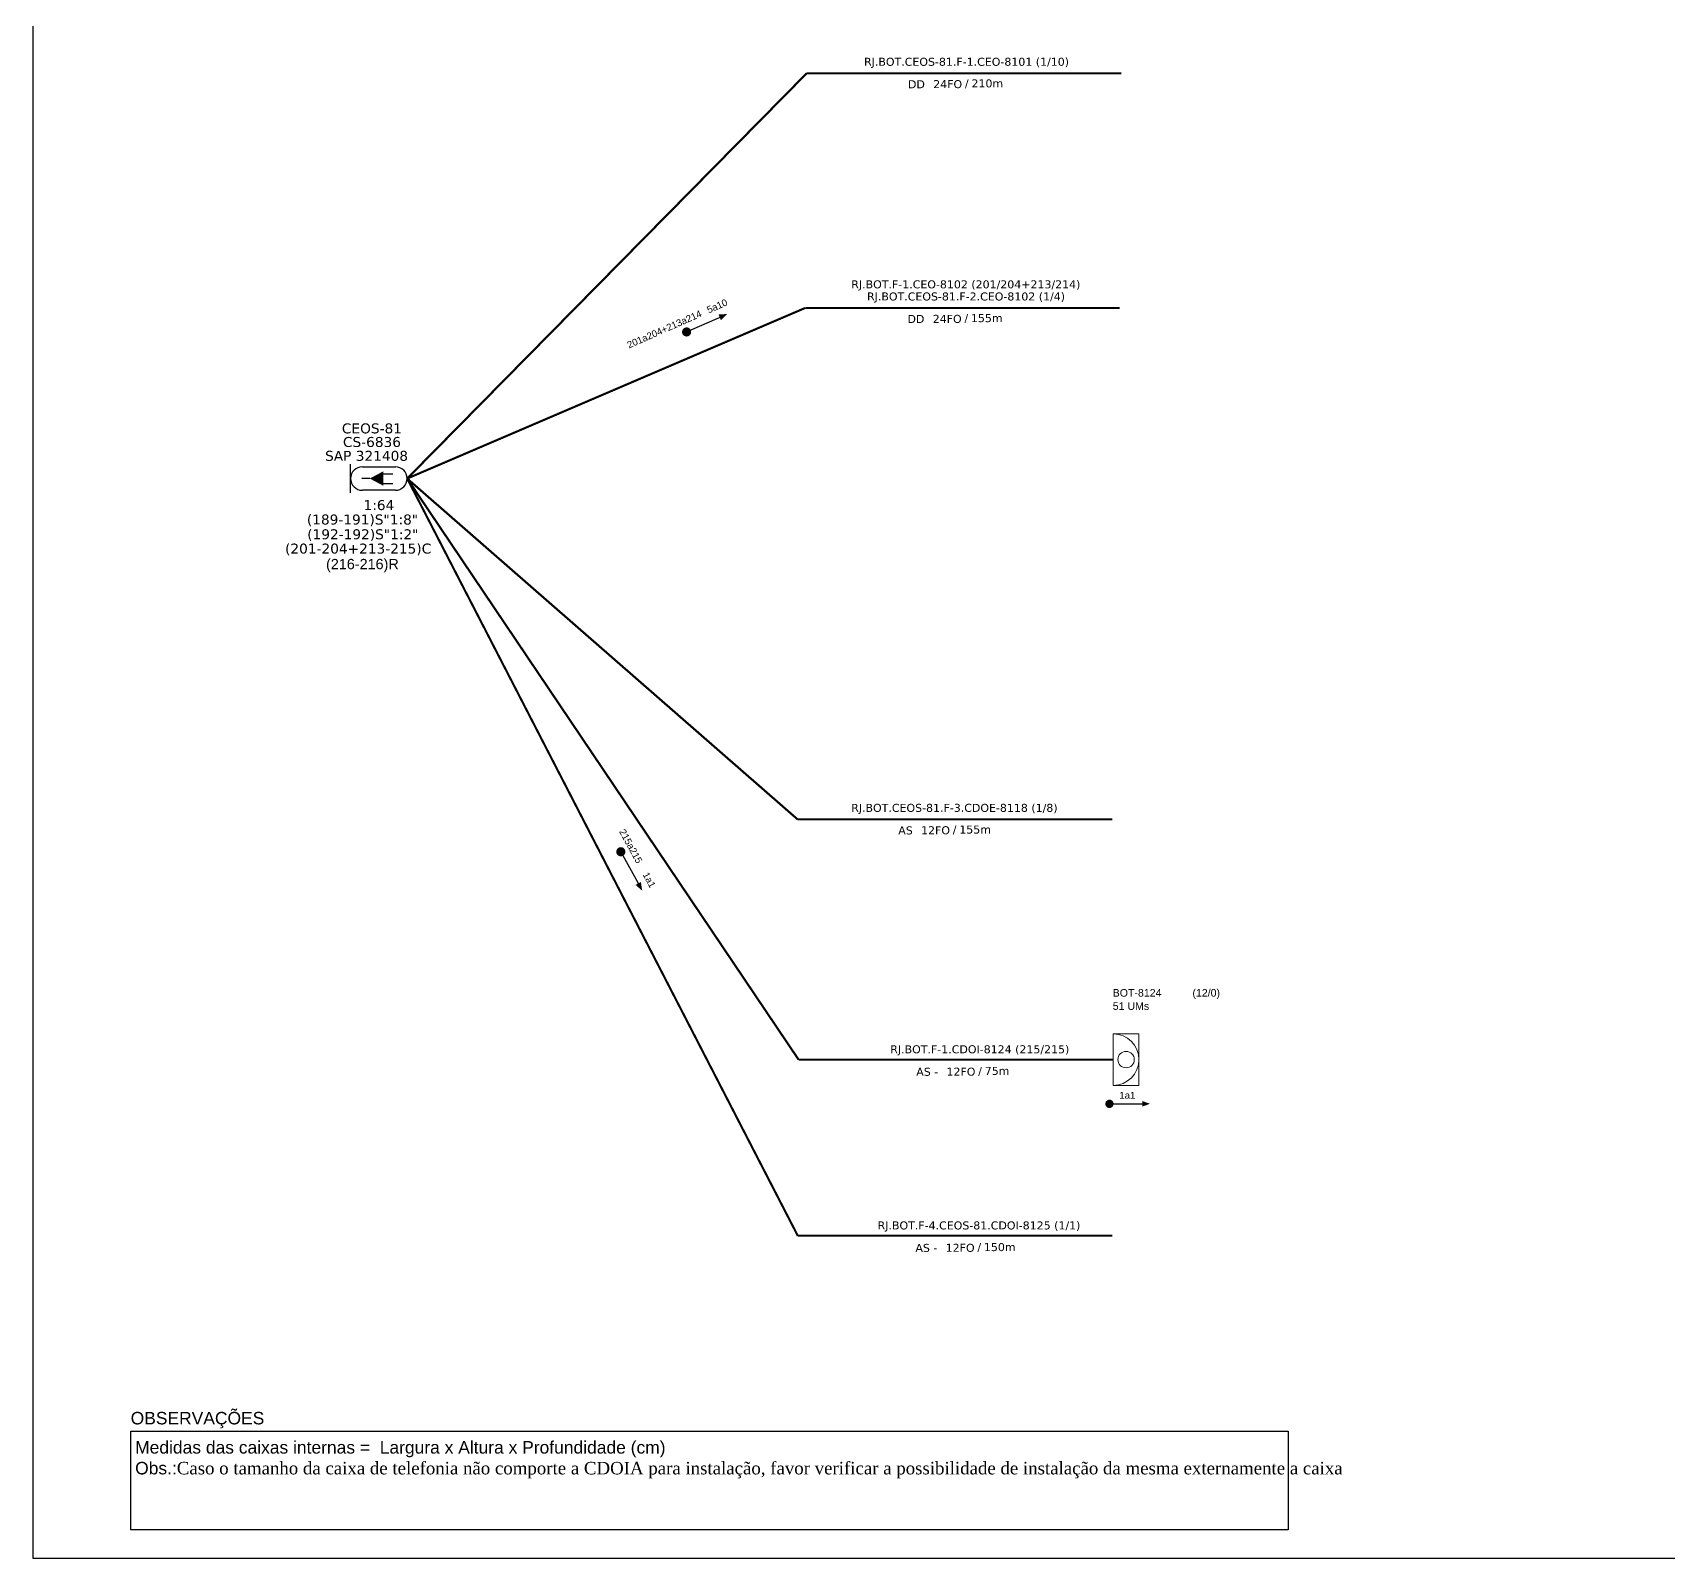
# Model space of a CAD drawing. Header units: metres. Extents: x -1286 to 461, y -500 to 94.
# Drawn here: x -1286.1 to -892.8, y -499.8 to -133 of the extents above; entities that cross this region are included whole.
import ezdxf
from ezdxf.enums import TextEntityAlignment as Align

# ---------------------------------------------------------------- set-up
doc = ezdxf.new("R2010")
doc.units = ezdxf.units.M
for name, color, linetype, lineweight in [("20.0-LEGENDA DOS CDO'S", 1, 'Continuous', 0), ('20.1-CDO_INTERIOR', 1, 'Continuous', 0), ('40.1-ETIQUETAS', 1, 'Continuous', 20)]:
    doc.layers.add(name, color=color, linetype=linetype, lineweight=lineweight)
for name, color, linetype in [('20.4-CEOS', 1, 'Continuous'), ('CAP a instalar', 1, 'Continuous'), ('SETA', 7, 'Continuous')]:
    doc.layers.add(name, color=color, linetype=linetype)
doc.styles.add('ARIAL', font='arial.ttf')
doc.styles.add('siredit', font='verdana.ttf')
doc.linetypes.add('FENCELINE1', pattern='A,0.25,-0.1,[133,ltypeshp.shx,S=0.1,R=0,X=-0.1,Y=0],-0.1,1', length=1.45)

# ---------------------------------------------------------------- blocks, each defined once
blk = doc.blocks.new('ETIQUETA_RS5F')
at = {"layer": '40.1-ETIQUETAS', "color": 0, "style": 'siredit'}
blk.add_text('/', height=1.5, dxfattribs=at).set_placement((1.58, -1.95), align=Align.MIDDLE_RIGHT)
for tag, p in [('ETIQUETA_R_PRIMARIA', (1.21, 4.1)), ('ETIQUETA_R_SECUNDARIA', (1.21, 2.1)), ('F_ATIVAS/F_MORTAS', (1.14, -4.24))]:
    blk.add_attdef(tag, text='', height=1.5, dxfattribs=at).set_placement(p, align=Align.MIDDLE_CENTER)
for tag, p in [('TIPO_CABO', (-6.58, -2.12)), ('CAP_CABO', (0.4, -2.09))]:
    blk.add_attdef(tag, text='', height=1.5, dxfattribs=at).set_placement(p, align=Align.MIDDLE_RIGHT)
blk.add_attdef('METROS', text='', height=1.5, dxfattribs=at).set_placement((2.14, -1.95), align=Align.MIDDLE_LEFT)
for tag, p in [('FUSÃO_1', (0.85, -8.39)), ('FUSÃO_2', (0.85, -10.6)), ('FUSÃO_3', (0.85, -12.93)), ('FUSÃO_4', (0.85, -15.14)), ('FUSÃO_5', (0.85, -17.16))]:
    blk.add_attdef(tag, text='', height=1.5, dxfattribs=at).set_placement(p, align=Align.CENTER)

msp = doc.modelspace()

# ---------------------------------------------------------------- linework, layer by layer
at = {"color": 0}
for p, q in [((-1262.5, -469.23), (-984.25, -469.23)), ((-1262.5, -492.93), (-1262.5, -469.23)), ((-984.25, -469.23), (-984.25, -492.93)), ((-984.25, -492.93), (-1262.5, -492.93))]:
    msp.add_line(p, q, dxfattribs=at)
msp.add_lwpolyline([(-1286.07, -499.81), (-445.07, -499.81), (-445.07, 94.19), (-1286.07, 94.19)], close=True)
for points, const_width in [([(-1129.35, -205.17, 1), (-1128.35, -204.72, 1)], 1.1), ([(-1144.93, -329.44, 1), (-1144.4, -330.4, 1)], 1.1), ([(-1027.68, -390.54, 1), (-1026.68, -390.54, 1)], 1), ([(-1027.68, -390.54, 1), (-1026.68, -390.54, 1)], 1)]:
    msp.add_lwpolyline(points, format="xyb", close=True, dxfattribs=dict(const_width=const_width))
at = {"layer": '20.1-CDO_INTERIOR', "color": 1, "lineweight": 18}
msp.add_lwpolyline([(-1020.08, -386.1), (-1020.08, -373.7), (-1026.28, -373.7), (-1026.28, -386.1)], close=True, dxfattribs=at)
msp.add_circle((-1023.18, -379.9), 1.98, dxfattribs=at)
msp.add_arc((-1026.28, -379.9), 6.2, 270, 90, dxfattribs=at)
at = {"layer": '20.4-CEOS', "color": 5}
for p, q in [((-1206.81, -237.35), (-1198.86, -237.35)), ((-1198.86, -243.02), (-1206.81, -243.02))]:
    msp.add_line(p, q, dxfattribs=at)
for points in [[(-1209.64, -243.61), (-1209.64, -236.77)], [(-1201.89, -239.06), (-1199.48, -239.06)], [(-1205.03, -240.19), (-1206.94, -240.19)], [(-1201.89, -241.42), (-1199.48, -241.42)]]:
    msp.add_lwpolyline(points, dxfattribs=at)
msp.add_lwpolyline([(-1205.03, -240.19, 0, 3.5, 0), (-1201.75, -240.19, 3.5, 3.5, 0)], format="xyseb", dxfattribs=at)
for centre, start, end in [((-1206.81, -240.19), 90, 270), ((-1198.86, -240.19), 270, 90)]:
    msp.add_arc(centre, 2.83, start, end, dxfattribs=at)
at = {"layer": 'CAP a instalar', "color": 7, "linetype": 'FENCELINE1', "ltscale": 7, "const_width": 0.513}
for points in [[(-1099.97, -142.75), (-1196.03, -240.19)], [(-1024.32, -142.75), (-1099.97, -142.75)], [(-1100.34, -199.18), (-1196.03, -240.19)], [(-1024.69, -199.18), (-1100.34, -199.18)], [(-1102.15, -322.15), (-1196.03, -240.19)], [(-1102.12, -422.25), (-1196.03, -240.19)], [(-1026.5, -322.15), (-1102.15, -322.15)], [(-1026.47, -422.25), (-1102.12, -422.25)]]:
    msp.add_lwpolyline(points, dxfattribs=at)
at = {"layer": 'CAP a instalar', "color": 1, "linetype": 'FENCELINE1', "ltscale": 7, "const_width": 0.513}
for points in [[(-1101.93, -379.9), (-1196.03, -240.19)], [(-1026.28, -379.9), (-1101.93, -379.9)]]:
    msp.add_lwpolyline(points, dxfattribs=at)
at = {"layer": 'SETA'}
for points in [[(-1128.85, -204.95), (-1120.19, -201.14)], [(-1144.67, -329.92), (-1140.13, -338.22)], [(-1027.18, -390.54), (-1018.59, -390.54)], [(-1027.18, -390.54), (-1018.59, -390.54)]]:
    msp.add_lwpolyline(points, dxfattribs=at)
for points in [[(-1121.19, -200.76), (-1119.05, -200.62), (-1120.6, -202.1)], [(-1139.84, -337.19), (-1139.52, -339.31), (-1141.13, -337.9)], [(-1019.28, -389.86), (-1017.44, -390.53), (-1019.28, -391.2)], [(-1019.28, -389.86), (-1017.44, -390.53), (-1019.28, -391.2)]]:
    msp.add_solid(points, dxfattribs=at)

# ---------------------------------------------------------------- block references
at = {"layer": '40.1-ETIQUETAS', "color": 7}
ref = msp.add_blockref('ETIQUETA_RS5F', (-1063.07, -142.68), dxfattribs=dict(at, xscale=1.283039983498747, yscale=1.283039983498747, zscale=1.283039983498747))
ref.add_attrib('ETIQUETA_R_SECUNDARIA', 'RJ.BOT.CEOS-81.F-1.CEO-8101 (1/10)', dxfattribs={"color": 0, "height": 1.9246, "style": 'siredit'}).set_placement((-1061.55, -139.98), align=Align.MIDDLE_CENTER)
ref.add_attrib('TIPO_CABO', 'DD', dxfattribs={"color": 0, "height": 1.925, "style": 'siredit'}).set_placement((-1071.56, -145.39), align=Align.MIDDLE_RIGHT)
ref.add_attrib('CAP_CABO', '24FO', dxfattribs={"color": 0, "height": 1.925, "style": 'siredit'}).set_placement((-1062.6, -145.36), align=Align.MIDDLE_RIGHT)
ref.add_attrib('METROS', '210m', dxfattribs={"color": 0, "height": 1.925, "style": 'siredit'}).set_placement((-1060.36, -145.18), align=Align.MIDDLE_LEFT)
ref = msp.add_blockref('ETIQUETA_RS5F', (-1063.19, -199.11), dxfattribs=dict(at, xscale=1.283039983498747, yscale=1.283039983498747, zscale=1.283039983498747))
ref.add_attrib('ETIQUETA_R_PRIMARIA', 'RJ.BOT.F-1.CEO-8102 (201/204+213/214)', dxfattribs={"color": 0, "height": 1.9246, "style": 'siredit'}).set_placement((-1061.72, -193.5), align=Align.MIDDLE_CENTER)
ref.add_attrib('ETIQUETA_R_SECUNDARIA', 'RJ.BOT.CEOS-81.F-2.CEO-8102 (1/4)', dxfattribs={"color": 0, "height": 1.9246, "style": 'siredit'}).set_placement((-1061.67, -196.41), align=Align.MIDDLE_CENTER)
ref.add_attrib('TIPO_CABO', 'DD', dxfattribs={"color": 0, "height": 1.925, "style": 'siredit'}).set_placement((-1071.68, -201.82), align=Align.MIDDLE_RIGHT)
ref.add_attrib('CAP_CABO', '24FO', dxfattribs={"color": 0, "height": 1.925, "style": 'siredit'}).set_placement((-1062.72, -201.8), align=Align.MIDDLE_RIGHT)
ref.add_attrib('METROS', '155m', dxfattribs={"color": 0, "height": 1.925, "style": 'siredit'}).set_placement((-1060.48, -201.62), align=Align.MIDDLE_LEFT)
ref = msp.add_blockref('ETIQUETA_RS5F', (-1065.99, -322.07), dxfattribs=dict(at, xscale=1.283039983498747, yscale=1.283039983498747, zscale=1.283039983498747))
ref.add_attrib('ETIQUETA_R_SECUNDARIA', 'RJ.BOT.CEOS-81.F-3.CDOE-8118 (1/8)', dxfattribs={"color": 0, "height": 1.9246, "style": 'siredit'}).set_placement((-1064.47, -319.37), align=Align.MIDDLE_CENTER)
ref.add_attrib('TIPO_CABO', 'AS', dxfattribs={"color": 0, "height": 1.925, "style": 'siredit'}).set_placement((-1074.48, -324.79), align=Align.MIDDLE_RIGHT)
ref.add_attrib('CAP_CABO', '12FO', dxfattribs={"color": 0, "height": 1.925, "style": 'siredit'}).set_placement((-1065.52, -324.76), align=Align.MIDDLE_RIGHT)
ref.add_attrib('METROS', '155m', dxfattribs={"color": 0, "height": 1.925, "style": 'siredit'}).set_placement((-1063.28, -324.58), align=Align.MIDDLE_LEFT)
ref = msp.add_blockref('ETIQUETA_RS5F', (-1060.07, -422.47), dxfattribs=dict(at, xscale=1.283039983498747, yscale=1.283039983498747, zscale=1.283039983498747))
ref.add_attrib('ETIQUETA_R_SECUNDARIA', 'RJ.BOT.F-4.CEOS-81.CDOI-8125 (1/1)', dxfattribs={"color": 0, "height": 1.9246, "style": 'siredit'}).set_placement((-1058.55, -419.77), align=Align.MIDDLE_CENTER)
ref.add_attrib('TIPO_CABO', 'AS -', dxfattribs={"color": 0, "height": 1.925, "style": 'siredit'}).set_placement((-1068.56, -425.18), align=Align.MIDDLE_RIGHT)
ref.add_attrib('CAP_CABO', '12FO', dxfattribs={"color": 0, "height": 1.925, "style": 'siredit'}).set_placement((-1059.6, -425.15), align=Align.MIDDLE_RIGHT)
ref.add_attrib('METROS', '150m', dxfattribs={"color": 0, "height": 1.925, "style": 'siredit'}).set_placement((-1057.36, -424.98), align=Align.MIDDLE_LEFT)

# ---------------------------------------------------------------- texts
at = {"style": 'ARIAL'}
for s, rotation, p in [('201a204+213a214', 23.7495, (-1133.87, -205.05)), ('5a10', 23.7495, (-1121.18, -199.47)), ('215a215', 298.6622, (-1142.98, -328.99)), ('1a1', 298.6622, (-1138.55, -337.1))]:
    msp.add_text(s, height=1.65, rotation=rotation, dxfattribs=at).set_placement(p, align=Align.CENTER)
at = {"color": 5, "style": 'ARIAL'}
msp.add_text('(216-216)R', height=2.475, dxfattribs=at).set_placement((-1206.8, -261.99), align=Align.CENTER)
at = {"style": 'ARIAL'}
msp.add_text('1a1', height=1.65, dxfattribs=at).set_placement((-1022.88, -389.31), align=Align.CENTER)
msp.add_text('OBSERVAÇÕES', height=3, dxfattribs=at).set_placement((-1262.52, -467.61))
at = {"insert": (-1261.44, -471.63), "char_height": 3, "width": 277.1819, "attachment_point": 1, "style": 'ARIAL'}
msp.add_mtext('Medidas das caixas internas =  Largura x Altura x Profundidade (cm)\\PObs.:{\\fTimes New Roman|b0|i0|c0|p16;Caso o tamanho da caixa de telefonia não comporte a CDOIA para instalação, favor verificar a possibilidade de instalação da mesma externamente a caixa}', dxfattribs=at)
at = {"layer": "20.0-LEGENDA DOS CDO'S", "color": 1, "style": 'ARIAL'}
for s, p in [('BOT-8124', (-1026.4, -364.76)), ('51 UMs', (-1026.39, -367.94))]:
    msp.add_text(s, height=1.82, dxfattribs=at).set_placement(p)
msp.add_text('(12/0)', height=1.82, dxfattribs=at).set_placement((-1003.91, -364.76), align=Align.CENTER)
at = {"layer": '20.4-CEOS', "color": 5, "style": 'siredit'}
for s, height, p in [('CEOS-81', 2.401, (-1204.51, -226.93)), ('CS-6836', 2.401, (-1204.5, -230.2)), ('SAP 321408', 2.401, (-1205.8, -233.53)), ('1:64', 2.401, (-1202.83, -245.37)), ('(189-191)S"1:8"', 2.4008, (-1206.77, -248.84)), ('(192-192)S"1:2"', 2.4008, (-1206.69, -252.39)), ('(201-204+213-215)C', 2.4008, (-1207.82, -255.83))]:
    msp.add_text(s, height=height, dxfattribs=at).set_placement(p, align=Align.TOP_CENTER)
at = {"layer": '40.1-ETIQUETAS', "color": 1, "style": 'siredit'}
msp.add_text('RJ.BOT.F-1.CDOI-8124 (215/215)', height=1.9246, dxfattribs=at).set_placement((-1058.36, -377.42), align=Align.MIDDLE_CENTER)
for s, height, p in [('AS -', 1.925, (-1068.36, -382.83)), ('12FO', 1.925, (-1059.41, -382.8)), ('/', 1.92, (-1057.85, -382.62))]:
    msp.add_text(s, height=height, dxfattribs=at).set_placement(p, align=Align.MIDDLE_RIGHT)
msp.add_text('75m', height=1.925, dxfattribs=at).set_placement((-1057.17, -382.62), align=Align.MIDDLE_LEFT)

doc.saveas('drawing.dxf')
